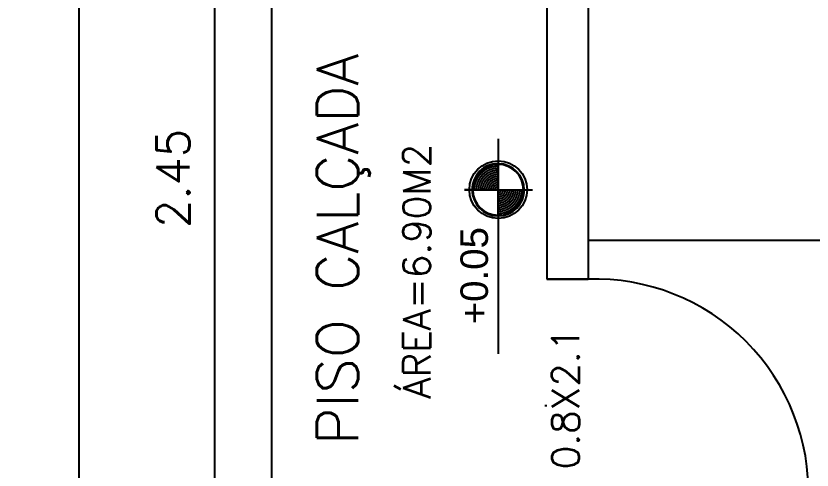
# Model space of a CAD drawing. Extents: x 500 to 638, y 181 to 267.
# Drawn here: x 533.448 to 536.34, y 225.538 to 227.187 of the extents above; entities that cross this region are included whole.
import ezdxf
from ezdxf.enums import TextEntityAlignment as Align

# ---------------------------------------------------------------- set-up
doc = ezdxf.new("R2010")
doc.units = 0
doc.header["$LTSCALE"] = 7
doc.layers.get('0').update_dxf_attribs({"linetype": 'CONTINUOUS'})
doc.layers.get('DEFPOINTS').update_dxf_attribs({"linetype": 'CONTINUOUS'})
for name, color, linetype in [('ALVENARIA', 7, 'CONTINUOUS'), ('ALVENARIA1', 44, 'CONTINUOUS'), ('COTA', 1, 'CONTINUOUS'), ('JAPOR', 142, 'CONTINUOUS'), ('TEXTO2', 40, 'CONTINUOUS'), ('TEXTO3', 3, 'CONTINUOUS')]:
    doc.layers.add(name, color=color, linetype=linetype)
doc.styles.add('ARIALN', font='arial.ttf')
doc.styles.add('SIMPLEX', font='SIMPLEX.SHX')
doc.dimstyles.new('DIM50', dxfattribs={"dimtxt": 0.12, "dimasz": 0.15, "dimexe": 0.05, "dimexo": 0.09, "dimgap": 0.09, "dimtad": 1, "dimzin": 0, "dimdsep": 46, "dimtxsty": 'SIMPLEX', "dimblk1": 'DOTSMALL', "dimblk2": 'DOTSMALL', "dimsah": 1, "dimcen": 0.09, "dimadec": 0, "dimazin": 0, "dimtfac": 1, "dimtix": 1, "dimtofl": 0, "dimtmove": 2, "dimatfit": 3, "dimldrblk": 'DOTSMALL', "dimfxl": 1, "dimtolj": 1, "dimtzin": 0, "dimarcsym": 0})

# ---------------------------------------------------------------- blocks, each defined once
blk = doc.blocks.new('_DOTSMALL')
at = {"color": 0, "linetype": 'ByBlock', "const_width": 0.5}
blk.add_lwpolyline([(-0.0625, 0, 1), (0.0625, 0, 1)], format="xyb", close=True, dxfattribs=at)
blk = doc.blocks.new('*D17')
at = {"layer": 'COTA', "color": 0, "lineweight": -2}
for p, q in [((535.3086, 227.8219), (534.1188, 227.8219)), ((534.1688, 227.8219), (534.1688, 225.3719)), ((535.8086, 225.3719), (534.1188, 225.3719))]:
    blk.add_line(p, q, dxfattribs=at)
at = {"layer": 'DEFPOINTS', "color": 0}
for p in [(535.3986, 227.8219), (534.1688, 225.3719), (535.8986, 225.3719)]:
    blk.add_point(p, dxfattribs=at)
at = {"layer": 'COTA', "color": 0, "lineweight": -2, "xscale": 0.15, "yscale": 0.15, "zscale": 0.15}
for p, rotation in [((534.1688, 227.8219), 90), ((534.1688, 225.3719), 270)]:
    blk.add_blockref('_DOTSMALL', p, dxfattribs=dict(at, rotation=rotation))
at = {"layer": 'COTA', "color": 0, "insert": (534.0188, 226.5969), "char_height": 0.12, "attachment_point": 5, "rotation": 90, "style": 'SIMPLEX'}
blk.add_mtext('\\A1;2.45', dxfattribs=at)
blk = doc.blocks.new('*D40')
at = {"layer": 'COTA', "color": 0, "lineweight": -2}
for p, q in [((535.2866, 238.2219), (533.6266, 238.2219)), ((533.6766, 238.2219), (533.6766, 225.2219)), ((535.2866, 225.2219), (533.6266, 225.2219))]:
    blk.add_line(p, q, dxfattribs=at)
at = {"layer": 'DEFPOINTS', "color": 0}
for p in [(535.3766, 238.2219), (533.6766, 225.2219), (535.3766, 225.2219)]:
    blk.add_point(p, dxfattribs=at)
at = {"layer": 'COTA', "color": 0, "lineweight": -2, "xscale": 0.15, "yscale": 0.15, "zscale": 0.15}
for p, rotation in [((533.6766, 238.2219), 90), ((533.6766, 225.2219), 270)]:
    blk.add_blockref('_DOTSMALL', p, dxfattribs=dict(at, rotation=rotation))
at = {"layer": 'COTA', "color": 0, "insert": (533.5266, 231.7219), "char_height": 0.12, "attachment_point": 5, "rotation": 90, "style": 'SIMPLEX'}
blk.add_mtext('\\A1;13.00', dxfattribs=at)
blk = doc.blocks.new('*D55')
at = {"layer": 'COTA', "color": 0, "lineweight": -2}
for p, q in [((540.8766, 226.2819), (540.8766, 224.4025)), ((535.5266, 225.2819), (535.5266, 224.4025)), ((535.5266, 224.4525), (540.8766, 224.4525))]:
    blk.add_line(p, q, dxfattribs=at)
at = {"layer": 'DEFPOINTS', "color": 0}
for p in [(540.8766, 226.3719), (535.5266, 225.3719), (540.8766, 224.4525)]:
    blk.add_point(p, dxfattribs=at)
at = {"layer": 'COTA', "color": 0, "lineweight": -2, "xscale": 0.15, "yscale": 0.15, "zscale": 0.15, "rotation": 180}
blk.add_blockref('_DOTSMALL', (535.5266, 224.4525), dxfattribs=at)
at = {"layer": 'COTA', "color": 0, "lineweight": -2, "xscale": 0.15, "yscale": 0.15, "zscale": 0.15}
blk.add_blockref('_DOTSMALL', (540.8766, 224.4525), dxfattribs=at)
at = {"layer": 'COTA', "color": 0, "insert": (538.2016, 224.6025), "char_height": 0.12, "attachment_point": 5, "style": 'SIMPLEX'}
blk.add_mtext('\\A1;5.35', dxfattribs=at)

msp = doc.modelspace()

# ---------------------------------------------------------------- linework, layer by layer
at = {"layer": 'ALVENARIA'}
for p, q in [((535.3766, 229.0469), (535.3766, 226.231)), ((535.5266, 227.8219), (535.5266, 226.231)), ((535.5266, 226.231), (535.3766, 226.231)), ((535.3766, 226.231), (535.5266, 226.231)), ((535.3694, 225.7719), (535.3766, 225.7719))]:
    msp.add_line(p, q, dxfattribs=at)
at = {"layer": 'ALVENARIA1'}
for p, q in [((534.3766, 232.2719), (534.3766, 225.3719)), ((538.7766, 226.3719), (535.5266, 226.3719))]:
    msp.add_line(p, q, dxfattribs=at)
at = {"layer": 'JAPOR'}
msp.add_arc((535.5516, 225.456), 0.7754, 358.1524, 91.8476, dxfattribs=at)
at = {"layer": 'TEXTO2'}
for p, q in [((535.2003, 225.9599), (535.2003, 226.7402)), ((535.1997, 226.6797), (535.1997, 226.433)), ((535.1991, 226.4658), (535.1991, 226.6463)), ((535.0773, 226.556), (535.3246, 226.556)), ((535.1997, 226.556), (535.0773, 226.556))]:
    msp.add_line(p, q, dxfattribs=at)
at = {"layer": 'TEXTO2', "const_width": 0.0068}
for points in [[(535.1997, 226.6491, 0.00165), (535.1991, 226.6491, 0.412282), (535.1054, 226.556, 1)], [(535.1996, 226.6416, 0.00165), (535.1991, 226.6416, 0.412282), (535.1129, 226.556, 0.412282)], [(535.1997, 226.6341, 0.001965), (535.1991, 226.6341, 0.411913), (535.1204, 226.556, 1)], [(535.1996, 226.6266, 0.001965), (535.1991, 226.6266, 0.411913), (535.1279, 226.556, 0.411913)], [(535.1997, 226.6191, 0.002428), (535.1991, 226.6191, 0.411372), (535.1354, 226.556, 1)], [(535.1996, 226.6116, 0.002428), (535.1991, 226.6116, 0.411372), (535.1429, 226.5559, 0.411372)], [(535.1997, 226.6041, 0.003176), (535.1991, 226.6041, 0.410497), (535.1504, 226.556, 1)], [(535.1996, 226.5966, 0.003176), (535.1991, 226.5966, 0.410497), (535.1579, 226.5559, 0.410497)], [(535.1997, 226.5891, 0.004592), (535.1991, 226.5891, 0.408844), (535.1654, 226.556, 1)], [(535.1995, 226.5816, 0.004592), (535.1991, 226.5816, 0.408844), (535.1729, 226.5559, 0.408844)], [(535.1994, 226.5741, 0.004592), (535.1991, 226.5741, 0.408844), (535.1804, 226.5557, 0.408844)], [(535.1993, 226.5666, 0.004592), (535.1991, 226.5666, 0.408844), (535.1879, 226.5556, 0.408844)], [(535.1991, 226.5591, 0.004592), (535.1991, 226.5591, 0.408844), (535.1954, 226.5555, 0.408844)], [(535.1991, 226.5217, 0.419603), (535.2327, 226.556, 0.408844)], [(535.1991, 226.5067, 0.41794), (535.2477, 226.556, 0.410497)], [(535.1991, 226.4917, 0.417061), (535.2627, 226.556, 0.411372)], [(535.1991, 226.4767, 0.416517), (535.2777, 226.556, 0.411913)], [(535.1991, 226.4842, 0.416517), (535.2702, 226.556, 0.416517)], [(535.1991, 226.4992, 0.417061), (535.2552, 226.5559, 0.417061)], [(535.1991, 226.5142, 0.41794), (535.2402, 226.5559, 0.41794)], [(535.1991, 226.5292, 0.419603), (535.2252, 226.5559, 0.419603)], [(535.1991, 226.5367, 0.419603), (535.2177, 226.5557, 0.419603)], [(535.1991, 226.5442, 0.419603), (535.2102, 226.5556, 0.419603)], [(535.1991, 226.5517, 0.419603), (535.2027, 226.5555, 0.419603)], [(535.1996, 226.4692, 0.414214), (535.2852, 226.556, 0.414214)], [(535.1997, 226.4617, 0.414214), (535.2927, 226.556, 0.412282)]]:
    msp.add_lwpolyline(points, format="xyb", dxfattribs=at)
at = {"layer": 'TEXTO2'}
msp.add_circle((535.1997, 226.556), 0.1048, dxfattribs=at)
for centre, radius, start, end in [((535.1993, 226.5555), 0.0949, 0, 270), ((535.1997, 226.556), 0.0952, 90, 180), ((535.1997, 226.556), 0.0944, 90, 180), ((535.1997, 226.556), 0.0928, 90, 180), ((535.1993, 226.5555), 0.0921, 0, 270), ((535.1997, 226.556), 0.0928, 270, 0), ((535.1997, 226.556), 0.0944, 270, 0), ((535.1997, 226.556), 0.0952, 270, 0)]:
    msp.add_arc(centre, radius, start, end, dxfattribs=at)

# ---------------------------------------------------------------- texts
for s, style, p in [('ÁREA=6.90M2', 'SIMPLEX', (534.9539, 225.7971)), ('+0.05', 'ARIALN', (535.1625, 226.0668))]:
    msp.add_text(s, height=0.1, rotation=90, dxfattribs=dict(at, style=style)).set_placement(p)
at = {"layer": 'TEXTO2', "style": 'SIMPLEX'}
msp.add_text('0.8X2.1', height=0.1, rotation=90, dxfattribs=at).set_placement((535.4944, 225.7975), align=Align.CENTER)
at = {"layer": 'TEXTO3', "style": 'SIMPLEX'}
msp.add_text('PISO CALÇADA', height=0.15, rotation=90, dxfattribs=at).set_placement((534.6907, 226.3397), align=Align.CENTER)

# ---------------------------------------------------------------- dimensions: what is measured, and where the dimension line sits
at = {"layer": 'COTA'}
for base, p1, p2, picture, middle in [((533.6766, 225.2219), (535.3766, 238.2219), (535.3766, 225.2219), '*D40', (533.5266, 231.7219)), ((534.1688, 225.3719), (535.3986, 227.8219), (535.8986, 225.3719), '*D17', (534.0188, 226.5969))]:
    dim = msp.add_linear_dim(base=base, p1=p1, p2=p2, angle=90, dimstyle='DIM50', dxfattribs=at)
    dim.commit()
    dim.dimension.update_dxf_attribs({"geometry": picture, "text_midpoint": middle})
dim = msp.add_linear_dim(base=(540.8766, 224.4525), p1=(535.5266, 225.3719), p2=(540.8766, 226.3719), dimstyle='DIM50', dxfattribs=at)
dim.commit()
dim.dimension.update_dxf_attribs({"geometry": '*D55', "text_midpoint": (538.2016, 224.6025)})

doc.saveas('drawing.dxf')
